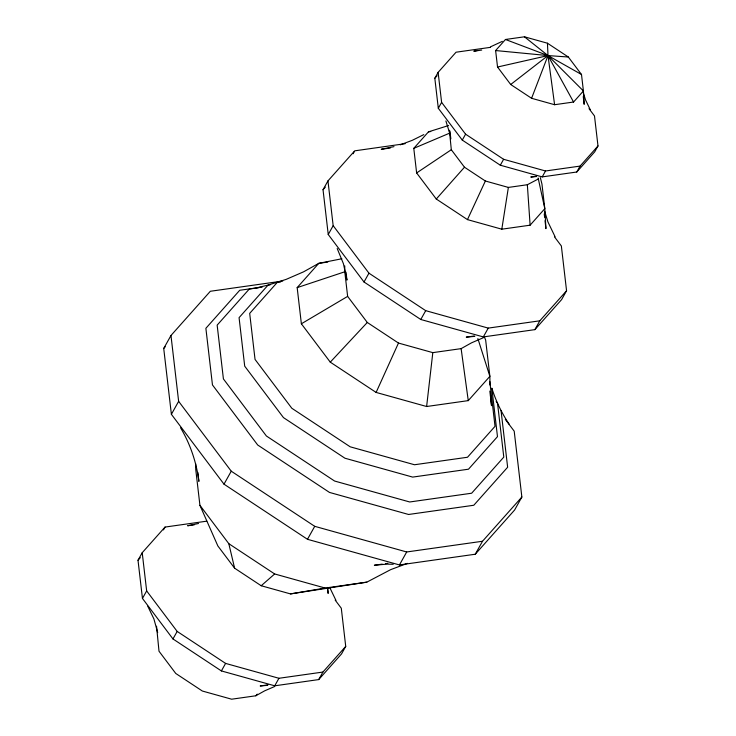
<?xml version="1.0" encoding="UTF-8"?>
<svg xmlns="http://www.w3.org/2000/svg" width="736" height="736" viewBox="0 0 736 736"><rect width="100%" height="100%" fill="white"/><g stroke="black" fill="none" stroke-linecap="round" stroke-linejoin="round"><path stroke-width="1.1" d="M341.881 258.759L318.78 263.341L297.169 287.62L301.374 323.785L330.271 362.149L376.114 392.426L426.622 406.511L432.814 352.636L461.122 348.634L471.491 342.847L483.304 337.732M448.629 125.516L428.472 131.836L413.779 148.35L416.631 172.942L436.282 199.024L467.461 219.613L501.805 229.19L508.374 187.422L527.344 184.736L538.2 179.041M531.585 98.293L547.998 55.577L547.446 43.212L524.437 36.8L505.466 39.486L495.622 50.545L497.536 67.022L510.701 84.502L531.585 98.293L554.594 104.714L573.565 102.028L583.418 90.97L581.495 74.492L568.33 57.012L547.446 43.212M376.114 392.426L398.47 343.059L367.292 322.469L347.64 296.387L344.788 271.786L344.742 265.889M467.461 219.613L485.364 181.001L508.374 187.422M505.319 419.382L514.206 431.176L521.861 497.039L514.611 510.011L475.263 554.226L399.446 564.944L307.482 539.304L224.002 484.168L171.387 414.313L163.723 348.459L170.973 335.487L210.33 291.272L282.753 281.032M171.387 414.313L178.636 401.341L170.973 335.487M554.475 236.836L561.356 245.971L566.564 290.748L561.632 299.57L534.879 329.636L483.322 336.922L420.78 319.488L364.016 281.998L328.238 234.499L323.03 189.713L327.962 180.9L354.724 150.834L405.159 143.695M353.078 153.769L354.172 151.809M335.184 600.116L341.292 608.221L345.727 646.41L341.522 653.936L318.706 679.586L274.73 685.805L221.389 670.928L172.969 638.949L142.453 598.432L138.009 560.243L142.214 552.718L165.039 527.068L206.761 521.171M328.238 234.499L333.169 225.676L327.962 180.9M163.466 529.892L165.039 527.068M142.453 598.432L146.657 590.916L142.214 552.718M589.021 108.68L594.495 115.948L597.991 145.958L594.688 151.864L576.757 172.012L542.211 176.898L500.314 165.214L462.282 140.098L438.306 108.266L434.82 78.264L438.122 72.358L456.053 52.21L490.59 47.325M224.002 484.168L231.251 471.196L178.636 401.341M438.306 108.266L441.609 102.359L438.122 72.358M364.016 281.998L368.948 273.176L333.169 225.676M172.969 638.949L177.174 631.424L146.657 590.916M462.282 140.098L465.584 134.182L441.609 102.359M500.314 165.214L503.617 159.298L545.514 170.982L580.06 166.097L597.991 145.958M221.389 670.928L225.593 663.403L278.935 678.279L322.911 672.06L345.727 646.41M420.78 319.488L425.712 310.666L488.253 328.109L539.81 320.813L566.564 290.748M307.482 539.304L314.732 526.332L406.695 551.972L482.512 541.254L521.861 497.039M542.211 176.898L545.514 170.982M274.73 685.805L278.935 678.279M483.322 336.922L488.253 328.109M576.757 172.012L580.06 166.097M318.706 679.586L322.911 672.06M399.446 564.944L406.695 551.972M534.879 329.636L539.81 320.813M475.263 554.226L482.512 541.254M436.282 199.024L464.48 167.21L451.315 149.73L449.374 130.29M163.723 348.459L165.241 346.757M323.03 189.713L325.33 187.137M434.82 78.264L437.064 75.744M138.009 560.243L140.291 557.676M501.805 229.19L530.113 225.188L544.815 208.674L541.954 184.083L540.353 177.634M426.622 406.511L468.262 400.623L489.872 376.344L485.668 340.17L484.435 337.014M156.538 626.216L159.004 651.222L175.766 673.468L202.354 691.03L231.647 699.2L255.797 695.787L257.278 694.131M330.271 362.149L367.292 322.469M195.675 463.735L195.712 469.154L199.925 505.319L217.847 545.928L234.609 568.183L261.197 585.746L274.666 573.96L325.165 588.046L366.804 582.158L390.632 569.664L407.394 563.371M510.701 84.502L547.998 55.577L568.33 57.012M416.631 172.942L451.315 149.73M255.797 695.787L264.638 690.846L274.712 686.486M301.374 323.785L347.64 296.387M502.329 41.345L490.608 46.791M423.798 134.614L412.27 140.328L400.191 144.845M413.779 148.35L449.392 133.253M297.169 287.62L344.788 271.786M393.972 146.639L381.22 149.298L390.328 148.01M258.75 287.288L268.051 285.108L286.166 279.376L303.536 271.851L318.78 263.341L327.787 262.062M198.527 523.498L187.643 525.762L194.378 524.805M497.536 67.022L547.998 55.577L581.495 74.492M478.115 50.398L473.809 51.18L481.712 50.066M261.197 585.746L290.49 593.906L325.165 588.046M366.804 582.158L290.49 593.906M428.472 131.836L430.735 131.514M536.424 176.235L530.785 177.026L536.526 176.52M280.582 281.989L277.196 282.468L249.688 313.38L255.042 359.426L291.833 408.268L350.198 446.816L414.497 464.747L467.507 457.249L495.024 426.337L489.799 381.414M270.287 284.786L268.051 285.108L239.071 317.667L244.711 366.169L283.461 417.606L344.936 458.215L412.666 477.094L468.501 469.2L497.481 436.641L491.841 388.139C495.871 401.046 501.814 413.338 509.395 424.543M262.2 287.095L239.715 290.278L205.878 328.302L212.465 384.937L257.71 445.013L329.498 492.43L408.59 514.473L473.791 505.255L507.638 467.231L501.05 410.596M258.308 287.739L249.302 289.018L217.157 325.128L223.413 378.93L266.395 435.997L334.586 481.031L409.713 501.98L471.647 493.221L503.792 457.102L497.536 403.3L496.165 401.488M474.223 336.002L466.256 337.125L474.83 336.37M382.242 564.126L374.357 565.239L386.961 564.126L393.226 564.291M385.618 563.647L387.872 563.325M268.033 684.857L260.176 685.97L267.49 685.326M495.622 50.545L547.998 55.577L583.418 90.97L584.163 104.328L583.262 96.536M398.47 343.059L432.814 352.636M505.466 39.486L547.998 55.577L573.565 102.028M465.584 134.182L503.617 159.298M464.48 167.21L485.364 181.001M368.948 273.176L425.712 310.666M231.251 471.196L314.732 526.332M199.925 505.319L228.813 543.683L274.666 573.96M177.174 631.424L225.593 663.403M524.437 36.8L547.998 55.577L554.594 104.714M590.309 109.802L585.506 99.838L583.317 92.764M555.1 236.79L547.934 221.922L544.677 211.361M335.956 600.383L329.838 587.705M180.587 427.818C190.33 444.148 196.521 462.521 198.895 481.381L197.846 472.402M147.789 606.271L153.907 618.948L157.679 632.601M337.189 248.492L343.445 263.764L346.95 280.103L346.021 272.191M445.906 120.971L450.266 135.102M477.876 338.588L489.872 376.344L489.937 385.011M228.813 543.683L234.609 568.183M538.145 178.048L544.815 208.674L545.937 228.62L545.017 220.708M461.122 348.634L468.262 400.623M544.226 213.918L544.622 217.313M489.826 391.064L491.528 405.665L490.498 395.333M449.935 131.026L450.846 138.828M327.502 587.944L328.136 593.418L327.538 587.42M527.344 184.736L530.113 225.188"/></g></svg>
